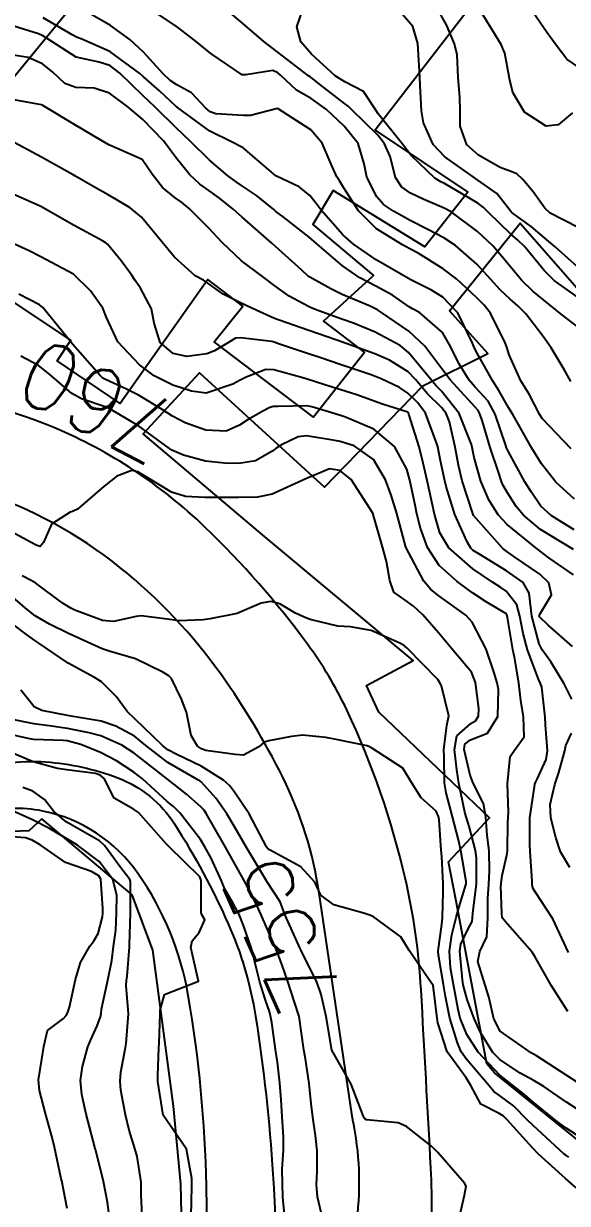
# Model space of a CAD drawing. Header units: metres. Extents: x 318500 to 325275, y 7408834 to 7428799.
# Drawn here: x 320252.1 to 320284.4, y 7410842.1 to 7410912.3 of the extents above; entities that cross this region are included whole.
import ezdxf
from ezdxf.enums import TextEntityAlignment as Align

# ---------------------------------------------------------------- set-up
doc = ezdxf.new("R2010")
doc.units = ezdxf.units.M
doc.header["$MEASUREMENT"] = 0
for name, color, linetype in [('Cotas', 45, 'Continuous'), ('Curvas de Nivel 1m', 11, 'Continuous'), ('Curvas de Nivel 5m', 15, 'Continuous'), ('Edificações', 30, 'Continuous'), ('Vias Primárias', 230, 'Continuous')]:
    doc.layers.add(name, color=color, linetype=linetype)
doc.styles.add('Style-STANDARD', font='STANDARD.shx')

msp = doc.modelspace()

# ---------------------------------------------------------------- linework, layer by layer
at = {"layer": 'Curvas de Nivel 1m', "flags": 128}
for points, elevation in [([(320284.87, 7410884.017), (320283.744, 7410885.041), (320282.896, 7410886.123), (320282.332, 7410887.059), (320281.533, 7410888.469), (320281.192, 7410889.076), (320281.095, 7410889.232), (320280.944, 7410889.494), (320280.369, 7410890.504), (320279.986, 7410891.095), (320278.986, 7410892.864), (320278.87, 7410893.111), (320278.786, 7410893.319), (320277.928, 7410895.121), (320277.029, 7410896.064), (320276.36, 7410896.467), (320275.04, 7410897.128), (320275.02, 7410897.141), (320274.98, 7410897.161), (320273.056, 7410898.275), (320271.704, 7410899.204), (320271.078, 7410899.767), (320269.794, 7410901.23), (320269.492, 7410901.622), (320269.109, 7410902.115), (320268.487, 7410902.623), (320267.12, 7410903.253), (320267.093, 7410903.27), (320265.145, 7410904.948), (320264.458, 7410905.307), (320263.159, 7410905.94), (320261.237, 7410907.349), (320261.207, 7410907.376), (320261.18, 7410907.397), (320260.159, 7410908.335), (320259.198, 7410909.203), (320258.998, 7410909.382), (320257.219, 7410910.691), (320255.551, 7410911.425), (320255.232, 7410911.538), (320255.003, 7410911.664), (320253.248, 7410912.693)], 768), ([(320284.672, 7410887.032), (320282.937, 7410888.833), (320282.802, 7410889.052), (320282.161, 7410890.271), (320281.675, 7410891.069), (320280.983, 7410892.629), (320280.835, 7410893.082), (320280.742, 7410893.335), (320279.869, 7410895.097), (320279.494, 7410895.572), (320279.029, 7410896.033), (320277.859, 7410897.122), (320277.049, 7410897.739), (320275.55, 7410898.665), (320275.067, 7410898.935), (320274.627, 7410899.167), (320273.084, 7410900.129), (320272.003, 7410901.201), (320271.114, 7410902.583), (320270.879, 7410902.975), (320270.727, 7410903.216), (320270.374, 7410903.978), (320269.852, 7410905.233), (320269.162, 7410906.009), (320267.231, 7410907.269), (320267.193, 7410907.282), (320267.105, 7410907.271), (320265.588, 7410906.879), (320265.174, 7410906.872), (320263.521, 7410906.97), (320263.176, 7410907.082), (320262.906, 7410907.324), (320262.077, 7410908.225), (320261.193, 7410908.7), (320260.796, 7410908.956), (320260.392, 7410909.362), (320259.219, 7410910.638), (320258.405, 7410911.388), (320257.242, 7410912.232), (320255.393, 7410913.293)], 769), ([(320285.009, 7410894.324), (320284.071, 7410895.039), (320283.028, 7410895.892), (320282.386, 7410896.412), (320281.712, 7410897.07), (320281.052, 7410897.867), (320280.017, 7410899.096), (320279.083, 7410899.969), (320277.52, 7410901.126), (320277.102, 7410901.358), (320275.851, 7410901.892), (320275.111, 7410902.253), (320274.574, 7410902.627), (320274.206, 7410903.174), (320273.895, 7410904.423), (320273.565, 7410905.184), (320273.158, 7410905.693), (320271.609, 7410907.214), (320271.389, 7410907.424), (320271.184, 7410907.582), (320269.696, 7410908.734), (320269.199, 7410909.127), (320269.134, 7410909.176), (320269.04, 7410909.242), (320267.22, 7410910.619), (320266.372, 7410911.283), (320265.244, 7410912.243), (320263.977, 7410913.313)], 771), ([(320285.03, 7410896.08), (320283.662, 7410897.044), (320283.049, 7410897.648), (320281.882, 7410899.068), (320281.474, 7410899.472), (320281.081, 7410899.808), (320279.736, 7410901.1), (320279.418, 7410901.42), (320279.105, 7410901.657), (320277.803, 7410902.433), (320277.117, 7410902.823), (320276.913, 7410902.928), (320276.555, 7410903.138), (320275.14, 7410904.487), (320274.62, 7410905.168), (320273.177, 7410906.974), (320273.036, 7410907.192), (320272.297, 7410908.31), (320271.197, 7410908.878), (320270.627, 7410909.226), (320269.219, 7410910.528), (320268.567, 7410911.25), (320268.34, 7410912.157), (320268.721, 7410913.248)], 772), ([(320285.052, 7410897.847), (320283.703, 7410899.044), (320283.078, 7410899.595), (320282.281, 7410900.256), (320281.158, 7410901.079), (320281.125, 7410901.104), (320281.101, 7410901.143), (320280.237, 7410902.219), (320279.119, 7410903.019), (320278.964, 7410903.112), (320277.139, 7410904.408), (320276.455, 7410905.14), (320275.877, 7410906.442), (320275.756, 7410907.154), (320275.683, 7410908.667), (320275.659, 7410909.155), (320275.568, 7410910.813), (320275.53, 7410911.157), (320275.245, 7410912.163), (320274.38, 7410913.173)], 773), ([(320285.088, 7410900.206), (320283.413, 7410901.047), (320283.105, 7410901.359), (320282.394, 7410902.336), (320281.781, 7410903.07), (320281.441, 7410903.392), (320281.127, 7410903.523), (320280.437, 7410903.783), (320279.141, 7410904.503), (320278.462, 7410905.117), (320278.051, 7410906.243), (320278.049, 7410907.127), (320278.031, 7410907.97), (320277.936, 7410909.129), (320277.875, 7410910.475), (320277.714, 7410911.133), (320277.247, 7410912.277), (320276.747, 7410913.145)], 774), ([(320285.216, 7410909.677), (320284.404, 7410910.224), (320283.781, 7410911.052), (320283.241, 7410911.787), (320282.355, 7410913.069)], 776), ([(320284.848, 7410882.205), (320283.482, 7410883.044), (320282.866, 7410883.613), (320282.276, 7410884.461), (320281.914, 7410885.064), (320280.907, 7410886.883), (320280.826, 7410887.081), (320280.78, 7410887.214), (320280.135, 7410889.092), (320279.718, 7410889.869), (320278.956, 7410890.69), (320278.586, 7410891.114), (320277.981, 7410892.114), (320277.488, 7410893.125), (320277.002, 7410893.96), (320275.642, 7410895.151), (320275.22, 7410895.355), (320275.023, 7410895.471), (320274.022, 7410896.167), (320273.035, 7410896.705), (320272.094, 7410897.199), (320271.051, 7410897.918), (320269.536, 7410899.233), (320269.076, 7410899.632), (320267.52, 7410900.837), (320267.098, 7410901.155), (320266.964, 7410901.271), (320265.941, 7410902.114), (320265.114, 7410902.666), (320264.733, 7410902.921), (320264.217, 7410903.309), (320263.134, 7410904.222), (320261.987, 7410905.337), (320261.162, 7410906.144), (320259.902, 7410907.369), (320259.532, 7410907.723), (320259.187, 7410908.049), (320257.809, 7410909.394), (320257.207, 7410909.844), (320256.568, 7410910.051), (320255.214, 7410910.348), (320253.472, 7410911.456), (320253.232, 7410911.619), (320252.959, 7410911.737), (320251.242, 7410912.263)], 767), ([(320284.801, 7410881.03), (320282.848, 7410882.228), (320281.826, 7410883.066), (320281.391, 7410883.598), (320280.873, 7410884.411), (320280.624, 7410884.83), (320280.513, 7410885.086), (320280.334, 7410885.643), (320279.845, 7410887.096), (320279.379, 7410888.657), (320279.236, 7410889.106), (320279.133, 7410889.298), (320278.944, 7410889.512), (320277.458, 7410891.125), (320276.97, 7410891.778), (320275.954, 7410893.146), (320275.003, 7410894.025), (320273.313, 7410895.186), (320273.134, 7410895.301), (320273.022, 7410895.366), (320272.705, 7410895.512), (320271.03, 7410896.223), (320270.354, 7410896.541), (320269.113, 7410897.239), (320269.041, 7410897.292), (320268.629, 7410897.664), (320267.067, 7410899.074), (320266.844, 7410899.272), (320265.093, 7410900.824), (320264.555, 7410901.298), (320263.74, 7410901.947), (320263.111, 7410902.399), (320262.575, 7410902.788), (320261.966, 7410903.337), (320261.135, 7410904.375), (320260.394, 7410905.361), (320259.169, 7410906.633), (320258.28, 7410907.389), (320257.188, 7410908.209), (320256.27, 7410908.493), (320255.191, 7410908.536), (320254.529, 7410908.776), (320253.822, 7410909.451), (320253.207, 7410909.955), (320252.35, 7410910.331), (320251.215, 7410910.504)], 766), ([(320284.753, 7410875.254), (320283.298, 7410876.519), (320282.779, 7410877.014), (320282.77, 7410877.05), (320282.781, 7410877.129), (320283.497, 7410878.339), (320283.329, 7410879.045), (320282.808, 7410879.569), (320281.317, 7410880.579), (320280.827, 7410880.902), (320280.603, 7410881.083), (320278.859, 7410883.053), (320278.827, 7410883.11), (320278.806, 7410883.165), (320278.187, 7410885.117), (320277.964, 7410886.05), (320277.753, 7410887.122), (320277.428, 7410888.63), (320277.231, 7410889.127), (320276.943, 7410889.479), (320276.105, 7410890.296), (320275.397, 7410891.153), (320274.967, 7410891.601), (320273.855, 7410892.298), (320272.982, 7410892.685), (320271.562, 7410893.204), (320270.993, 7410893.399), (320270.711, 7410893.498), (320269.003, 7410894.097), (320267.737, 7410894.531), (320267.013, 7410894.791), (320265.91, 7410895.281), (320265.024, 7410895.701), (320263.959, 7410896.236), (320263.036, 7410896.887), (320262.775, 7410897.062), (320262.297, 7410897.331), (320261.056, 7410898.442), (320260.311, 7410899.358), (320259.092, 7410900.817), (320258.417, 7410901.38), (320257.588, 7410901.879), (320257.107, 7410902.148), (320256.305, 7410902.605), (320255.119, 7410903.282), (320255.022, 7410903.335), (320254.848, 7410903.434), (320253.134, 7410904.39), (320251.211, 7410905.418)], 764), ([(320284.711, 7410872.116), (320284.245, 7410873.035), (320283.447, 7410874.335), (320282.941, 7410875.048), (320282.755, 7410875.414), (320282.333, 7410877.057), (320282.163, 7410878.429), (320281.816, 7410879.065), (320280.81, 7410879.758), (320279.165, 7410880.765), (320278.828, 7410880.972), (320278.684, 7410881.111), (320278.468, 7410881.481), (320277.747, 7410883.121), (320277.229, 7410884.774), (320277.145, 7410885.127), (320276.898, 7410886.315), (320276.725, 7410887.133), (320276.66, 7410887.387), (320275.99, 7410889.144), (320275.549, 7410889.754), (320274.952, 7410890.345), (320274.457, 7410890.669), (320273.35, 7410891.184), (320272.963, 7410891.357), (320272.703, 7410891.454), (320270.972, 7410892.023), (320269.773, 7410892.433), (320268.982, 7410892.702), (320267.306, 7410893.265), (320266.992, 7410893.376), (320266.853, 7410893.41), (320264.995, 7410893.629), (320264.679, 7410893.611), (320264.169, 7410893.302), (320263.435, 7410892.862), (320262.981, 7410892.687), (320261.802, 7410892.513), (320260.98, 7410892.699), (320260.209, 7410893.358), (320259.857, 7410894.512), (320259.682, 7410895.363), (320259.032, 7410896.591), (320258.716, 7410897.054), (320258.497, 7410897.378), (320257.88, 7410898.215), (320257.067, 7410899.205), (320256.963, 7410899.296), (320256.783, 7410899.404), (320255.083, 7410900.323), (320253.1, 7410901.46), (320251.109, 7410902.341)], 763), ([(320284.51, 7410857.03), (320283.574, 7410859.04), (320282.555, 7410860.593), (320282.374, 7410860.869), (320282.345, 7410861.053), (320282.343, 7410861.274), (320282.228, 7410863.055), (320282.2, 7410863.452), (320282.201, 7410865.056), (320282.488, 7410866.902), (320282.51, 7410867.052), (320282.534, 7410867.159), (320282.644, 7410867.349), (320283.182, 7410868.525), (320283.263, 7410869.044), (320283.14, 7410870.598), (320283.114, 7410871.046), (320282.926, 7410872.84), (320282.848, 7410873.049), (320282.724, 7410873.316), (320282.071, 7410875.06), (320281.802, 7410876.027), (320281.606, 7410877.068), (320281.441, 7410877.725), (320280.795, 7410878.554), (320280.487, 7410878.775), (320279.98, 7410879.092), (320278.811, 7410879.871), (320277.38, 7410881.124), (320276.843, 7410882.018), (320276.523, 7410883.135), (320276.228, 7410884.494), (320276.093, 7410885.142), (320275.865, 7410886.176), (320275.617, 7410887.149), (320275.011, 7410889.087), (320274.98, 7410889.159), (320274.964, 7410889.183), (320274.94, 7410889.199), (320273.446, 7410889.683), (320272.947, 7410889.867), (320271.917, 7410890.233), (320270.953, 7410890.545), (320270.442, 7410890.705), (320268.959, 7410891.164), (320268.901, 7410891.183), (320268.697, 7410891.244), (320266.967, 7410891.734), (320266.501, 7410891.74), (320265.32, 7410891.286), (320265.077, 7410891.171), (320264.958, 7410891.107), (320264.526, 7410890.867), (320262.95, 7410890.33), (320262.066, 7410890.449), (320260.955, 7410890.816), (320259.854, 7410891.361), (320258.97, 7410892.017), (320257.682, 7410893.39), (320257.012, 7410894.835), (320256.794, 7410895.403), (320256.054, 7410896.439), (320255.04, 7410897.43), (320253.055, 7410898.476), (320252.407, 7410898.806), (320251.069, 7410899.424)], 762), ([(320284.465, 7410853.515), (320283.488, 7410855.04), (320282.506, 7410856.802), (320282.339, 7410857.053), (320280.885, 7410858.725), (320280.576, 7410859.079), (320280.562, 7410859.101), (320280.543, 7410859.371), (320280.483, 7410861.005), (320280.489, 7410861.081), (320280.491, 7410861.151), (320280.568, 7410861.624), (320280.839, 7410862.823), (320280.867, 7410863.076), (320280.902, 7410864.789), (320280.915, 7410865.076), (320280.927, 7410865.38), (320280.873, 7410867.077), (320281.038, 7410868.701), (320281.294, 7410869.071), (320281.862, 7410869.883), (320281.82, 7410871.063), (320281.677, 7410872.033), (320281.559, 7410873.067), (320281.303, 7410874.51), (320281.186, 7410875.073), (320280.875, 7410876.982), (320280.861, 7410877.079), (320280.845, 7410877.144), (320280.781, 7410877.217), (320279.601, 7410877.91), (320278.793, 7410878.452), (320277.882, 7410879.119), (320276.814, 7410880.084), (320276.107, 7410881.141), (320275.703, 7410882.291), (320275.487, 7410883.151), (320275.371, 7410883.659), (320275.065, 7410885.157), (320274.89, 7410885.817), (320274.151, 7410887.171), (320272.925, 7410888.201), (320271.228, 7410888.915), (320270.937, 7410888.999), (320270.218, 7410889.221), (320269.241, 7410889.533), (320268.943, 7410889.576), (320267.22, 7410889.543), (320266.943, 7410889.54), (320266.728, 7410889.487), (320266.325, 7410889.276), (320265.447, 7410888.771), (320264.927, 7410888.424), (320264.138, 7410888.085), (320262.922, 7410888.129), (320261.696, 7410888.571), (320260.934, 7410888.972), (320260.315, 7410889.356), (320258.948, 7410890.191), (320258.165, 7410890.595), (320256.957, 7410891.149), (320256.795, 7410891.239), (320256.605, 7410891.405), (320254.987, 7410893.263), (320254.845, 7410893.431), (320254.146, 7410894.296), (320253.228, 7410895.448), (320253.022, 7410895.6), (320251.785, 7410896.226)], 761), ([(320285.053, 7410847.686), (320284.391, 7410848.125), (320283.034, 7410849.044), (320282.406, 7410849.422), (320281.623, 7410849.85), (320280.424, 7410850.651), (320280.007, 7410851.086), (320279.268, 7410852.278), (320278.89, 7410853.104), (320278.771, 7410853.414), (320278.471, 7410854.231), (320278.244, 7410855.112), (320278.198, 7410855.399), (320278.047, 7410857.115), (320278.1, 7410857.53), (320278.53, 7410858.447), (320278.771, 7410858.872), (320278.796, 7410859.106), (320278.812, 7410859.375), (320279.028, 7410861.103), (320279.035, 7410862.651), (320278.976, 7410863.104), (320278.611, 7410864.479), (320278.419, 7410865.112), (320278.338, 7410865.398), (320277.977, 7410867.117), (320277.868, 7410867.901), (320277.722, 7410869.119), (320277.86, 7410869.941), (320278.693, 7410870.668), (320278.978, 7410870.824), (320279.149, 7410871.103), (320279.165, 7410871.563), (320278.965, 7410873.106), (320278.729, 7410873.722), (320277.558, 7410875.122), (320276.764, 7410876.058), (320275.832, 7410877.144), (320275.291, 7410877.658), (320274.788, 7410878.005), (320274.119, 7410878.496), (320273.866, 7410879.174), (320273.672, 7410880.323), (320273.442, 7410881.181), (320272.86, 7410883.19), (320271.564, 7410885.203), (320270.888, 7410885.728), (320270.282, 7410885.827), (320268.88, 7410885.24), (320266.87, 7410884.315), (320266.005, 7410884.143), (320264.868, 7410884.131), (320263.689, 7410884.129), (320262.868, 7410884.126), (320261.713, 7410884.182), (320260.871, 7410884.452), (320259.379, 7410885.365), (320258.884, 7410885.658), (320258.525, 7410885.735), (320257.627, 7410885.389), (320256.874, 7410884.797), (320255.278, 7410883.424), (320254.996, 7410883.29), (320254.857, 7410883.249), (320253.744, 7410882.544), (320253.272, 7410881.446), (320253.057, 7410881.217), (320252.827, 7410881.28), (320252.52, 7410881.455), (320250.843, 7410882.367)], 759), ([(320285.602, 7410845.771), (320284.373, 7410846.574), (320283.744, 7410847.036), (320282.391, 7410848.133), (320281.898, 7410848.56), (320281.251, 7410849.067), (320280.41, 7410849.735), (320279.122, 7410851.1), (320278.446, 7410852.159), (320278.067, 7410853.114), (320277.938, 7410853.642), (320277.661, 7410855.118), (320277.493, 7410856.122), (320277.425, 7410857.121), (320277.558, 7410858.086), (320277.829, 7410859.117), (320277.97, 7410859.691), (320278.412, 7410861.111), (320278.42, 7410861.253), (320278.094, 7410863.115), (320277.966, 7410863.75), (320277.607, 7410865.12), (320277.219, 7410866.539), (320277.131, 7410867.125), (320277.108, 7410868.681), (320277.095, 7410869.126), (320277.263, 7410870.553), (320277.375, 7410871.123), (320276.939, 7410872.906), (320276.837, 7410873.129), (320276.722, 7410873.28), (320274.896, 7410875.158), (320274.752, 7410875.29), (320274.465, 7410875.454), (320272.765, 7410876.204), (320271.54, 7410876.43), (320270.769, 7410876.461), (320269.139, 7410876.87), (320268.776, 7410876.994), (320268.219, 7410877.248), (320267.317, 7410877.794), (320266.787, 7410877.938), (320266.22, 7410877.842), (320264.961, 7410877.288), (320264.834, 7410877.235), (320264.779, 7410877.217), (320263.185, 7410876.903), (320262.773, 7410876.831), (320261.329, 7410876.784), (320260.773, 7410876.856), (320259.072, 7410877.071), (320258.775, 7410877.04), (320257.42, 7410876.741), (320256.771, 7410876.798), (320255.118, 7410877.425), (320254.896, 7410877.543), (320254.782, 7410877.603), (320254.369, 7410877.849), (320252.796, 7410879.019), (320252.532, 7410879.189), (320251.986, 7410879.462)], 758), ([(320284.53, 7410844.844), (320284.349, 7410844.955), (320284.253, 7410845.031), (320282.375, 7410846.741), (320282.07, 7410847.055), (320281.232, 7410847.911), (320280.394, 7410848.518), (320280.068, 7410848.757), (320279.789, 7410849.089), (320278.424, 7410850.691), (320278.119, 7410851.113), (320277.893, 7410851.661), (320277.448, 7410853.12), (320277.185, 7410854.41), (320277.072, 7410855.124), (320276.767, 7410856.866), (320276.757, 7410857.128), (320276.967, 7410858.692), (320277.014, 7410859.125), (320277.046, 7410860.634), (320277.05, 7410861.125), (320276.962, 7410862.748), (320276.928, 7410863.127), (320276.808, 7410864.937), (320276.774, 7410865.128), (320276.623, 7410865.456), (320275.728, 7410866.24), (320275.157, 7410867.152), (320274.653, 7410868.008), (320272.848, 7410869.187), (320272.671, 7410869.272), (320272.528, 7410869.335), (320270.678, 7410869.722), (320270.071, 7410869.827), (320268.681, 7410869.98), (320268.03, 7410869.899), (320266.676, 7410869.637), (320266.392, 7410869.556), (320266.07, 7410869.276), (320265.157, 7410868.79), (320264.663, 7410868.828), (320262.929, 7410869.053), (320262.668, 7410869.163), (320262.434, 7410869.324), (320262.049, 7410869.96), (320261.768, 7410871.334), (320261.48, 7410872.111), (320260.885, 7410873.348), (320260.722, 7410873.51), (320260.359, 7410873.72), (320258.737, 7410874.512), (320257.172, 7410874.966), (320256.746, 7410875.111), (320256.09, 7410875.41), (320254.759, 7410876.026), (320253.625, 7410876.584), (320252.774, 7410877.075), (320252.286, 7410877.457), (320251.47, 7410878.153)], 757), ([(320284.955, 7410843.02), (320284.328, 7410843.568), (320282.7, 7410845.046), (320282.355, 7410845.408), (320280.847, 7410847.073), (320280.615, 7410847.309), (320280.384, 7410847.438), (320279.292, 7410848), (320278.703, 7410849.105), (320278.407, 7410849.573), (320277.279, 7410851.122), (320276.737, 7410852.846), (320276.697, 7410853.128), (320276.478, 7410854.906), (320276.443, 7410855.094), (320276.418, 7410855.131), (320276.211, 7410855.407), (320275.027, 7410857.152), (320274.522, 7410857.968), (320272.881, 7410859.185), (320272.63, 7410859.277), (320272.541, 7410859.301), (320272.386, 7410859.347), (320270.547, 7410859.879), (320269.769, 7410860.439), (320269.414, 7410861.227), (320268.573, 7410862.127), (320266.72, 7410863.136), (320266.59, 7410863.241), (320266.566, 7410863.27), (320266.541, 7410863.32), (320265.501, 7410865.281), (320264.633, 7410866.575), (320264.323, 7410866.981), (320263.98, 7410867.3), (320262.652, 7410868.121), (320261.191, 7410868.813), (320260.666, 7410869.093), (320260.348, 7410869.353), (320258.694, 7410870.943), (320258.25, 7410871.377), (320257.591, 7410872.269), (320256.717, 7410873.14), (320256.564, 7410873.248), (320256.289, 7410873.406), (320254.732, 7410874.262), (320252.984, 7410875.448), (320252.753, 7410875.619), (320252.254, 7410875.962), (320250.774, 7410877.074)], 756), ([(320269.861, 7410841.217), (320269.57, 7410842.479), (320269.518, 7410843.222), (320269.553, 7410844.001), (320269.547, 7410845.222), (320269.45, 7410846.138), (320269.284, 7410847.226), (320269.191, 7410848.031), (320269.074, 7410849.23), (320268.832, 7410850.826), (320268.764, 7410851.235), (320268.481, 7410853.218), (320268.475, 7410853.24), (320268.46, 7410853.285), (320267.98, 7410854.753), (320267.816, 7410855.25), (320267.466, 7410856.285), (320267.08, 7410857.261), (320266.529, 7410858.545), (320266.215, 7410859.273), (320265.937, 7410859.885), (320265.23, 7410861.283), (320264.577, 7410862.451), (320264.091, 7410863.297), (320263.405, 7410864.511), (320262.949, 7410865.315), (320262.814, 7410865.509), (320262.624, 7410865.715), (320261.764, 7410866.466), (320260.64, 7410867.35), (320258.663, 7410868.9), (320257.916, 7410869.381), (320256.678, 7410869.932), (320255.97, 7410870.121), (320254.684, 7410870.373), (320253.59, 7410870.537), (320252.688, 7410870.65), (320251.211, 7410870.954)], 754), ([(320267.628, 7410841.25), (320267.514, 7410842.454), (320267.48, 7410843.253), (320267.474, 7410844.112), (320267.543, 7410845.252), (320267.551, 7410846.064), (320267.473, 7410847.254), (320267.401, 7410848.265), (320267.32, 7410849.256), (320267.181, 7410850.496), (320267.074, 7410851.26), (320266.852, 7410852.866), (320266.78, 7410853.265), (320266.712, 7410853.516), (320266.469, 7410854.195), (320266.131, 7410855.273), (320266.024, 7410855.737), (320265.641, 7410857.279), (320265.174, 7410858.64), (320264.906, 7410859.286), (320264.547, 7410859.954), (320264.061, 7410860.804), (320263.861, 7410861.3), (320263.25, 7410862.64), (320262.872, 7410863.316), (320262.596, 7410863.751), (320261.37, 7410865.339), (320260.995, 7410865.716), (320260.627, 7410866.033), (320259.161, 7410867.365), (320258.646, 7410867.771), (320257.599, 7410868.442), (320256.663, 7410868.948), (320255.476, 7410869.418), (320254.673, 7410869.633), (320254.442, 7410869.663), (320252.674, 7410869.724), (320252.357, 7410869.772), (320250.68, 7410870.148)], 753), ([(320284.576, 7410862.094), (320284.032, 7410863.036), (320283.758, 7410863.883), (320283.454, 7410865.042), (320283.423, 7410865.837), (320283.691, 7410867.039), (320283.933, 7410867.755), (320284.282, 7410869.034), (320284.356, 7410869.352), (320284.686, 7410870.094)], 763), ([(320262.051, 7410841.324), (320262.096, 7410843.102), (320262.091, 7410843.323), (320262.081, 7410843.566), (320261.777, 7410845.329), (320260.38, 7410847.35), (320260.068, 7410849.353), (320260.057, 7410849.702), (320260.132, 7410851.353), (320260.147, 7410851.64), (320260.199, 7410853.353), (320260.213, 7410853.602), (320260.472, 7410854.535), (320262.48, 7410855.32), (320262.035, 7410857.327), (320262.107, 7410857.736), (320262.524, 7410858.223), (320262.871, 7410858.979), (320262.668, 7410859.318), (320262.64, 7410859.417), (320262.64, 7410861.319), (320262.563, 7410861.529), (320260.718, 7410863.348), (320260.592, 7410863.48), (320258.913, 7410865.367), (320258.622, 7410865.557), (320257.465, 7410866.224), (320256.865, 7410867.397), (320256.643, 7410867.593), (320256.349, 7410867.699), (320254.647, 7410867.909), (320254.098, 7410867.986), (320252.654, 7410868.395), (320251.091, 7410869.046)], 752), ([(320259.134, 7410841.362), (320259.079, 7410842.596), (320259.067, 7410843.363), (320258.832, 7410844.876), (320258.697, 7410845.367), (320258.366, 7410846.457), (320258.137, 7410847.374), (320257.859, 7410848.843), (320257.821, 7410849.379), (320257.872, 7410849.914), (320258.141, 7410851.374), (320258.19, 7410851.617), (320258.312, 7410853.372), (320258.178, 7410855.075), (320258.202, 7410855.374), (320258.242, 7410855.615), (320258.383, 7410857.372), (320258.387, 7410857.497), (320258.438, 7410859.372), (320258.443, 7410861.256), (320258.399, 7410861.372), (320257.868, 7410862.083), (320256.901, 7410863.395), (320256.594, 7410863.68), (320255.998, 7410864.01), (320254.611, 7410864.814), (320253.877, 7410865.437), (320253.33, 7410866.146), (320252.632, 7410866.633), (320252.033, 7410866.858)], 751), ([(320254.669, 7410841.789), (320254.346, 7410843.43), (320254.322, 7410843.559), (320253.926, 7410845.434), (320253.787, 7410846.007), (320253.388, 7410847.44), (320253.024, 7410848.814), (320252.964, 7410849.444), (320253.171, 7410850.69), (320253.284, 7410851.441), (320253.505, 7410852.379), (320254.455, 7410853.097), (320254.613, 7410853.272), (320254.688, 7410853.427), (320254.819, 7410853.78), (320255.169, 7410855.42), (320255.474, 7410856.437), (320256.023, 7410857.407), (320256.237, 7410857.681), (320256.522, 7410858.173), (320256.775, 7410859.158), (320256.796, 7410859.396), (320256.795, 7410859.649), (320256.675, 7410861.398), (320256.563, 7410861.593), (320256.127, 7410861.846), (320254.574, 7410862.388), (320253.059, 7410863.445), (320252.594, 7410863.728), (320252.193, 7410863.859), (320250.597, 7410863.971)], 749)]:
    msp.add_lwpolyline(points, dxfattribs=dict(at, elevation=elevation))
at = {"layer": 'Curvas de Nivel 5m', "flags": 128}
for points, elevation in [([(320284.646, 7410891.033), (320284.258, 7410891.75), (320283.482, 7410893.045), (320283, 7410893.72), (320281.958, 7410895.066), (320281.486, 7410895.535), (320281.029, 7410895.933), (320280.435, 7410896.49), (320279.891, 7410897.097), (320279.054, 7410898.014), (320277.78, 7410899.123), (320277.077, 7410899.59), (320276.144, 7410900.084), (320275.092, 7410900.629), (320274.091, 7410901.175), (320273.502, 7410901.582), (320273.108, 7410902.021), (320272.505, 7410903.196), (320272.337, 7410903.997), (320271.992, 7410905.207), (320271.165, 7410906.241), (320270.113, 7410907.231), (320269.186, 7410907.883), (320268.317, 7410908.379), (320267.361, 7410909.268), (320267.202, 7410909.414), (320266.92, 7410909.558), (320265.312, 7410909.298), (320265.2, 7410909.288), (320265.093, 7410909.301), (320263.219, 7410910.57), (320262.269, 7410911.334), (320261.242, 7410912.139), (320259.37, 7410913.378)], 770), ([(320284.745, 7410907.037), (320283.898, 7410906.32), (320283.168, 7410906.232), (320281.885, 7410907.073), (320281.197, 7410908.234), (320281.028, 7410908.903), (320280.994, 7410909.083), (320280.708, 7410910.574), (320280.503, 7410911.091), (320279.26, 7410913.11)], 775), ([(320284.807, 7410879.512), (320283.331, 7410880.536), (320282.828, 7410880.92), (320282.654, 7410881.053), (320280.852, 7410882.517), (320280.321, 7410883.088), (320279.757, 7410883.985), (320279.284, 7410885.104), (320278.901, 7410886.507), (320278.775, 7410887.111), (320278.739, 7410887.286), (320277.998, 7410889.119), (320276.953, 7410890.458), (320276.619, 7410890.798), (320276.334, 7410891.139), (320274.984, 7410892.753), (320274.491, 7410893.167), (320273.002, 7410893.962), (320271.714, 7410894.499), (320271.013, 7410894.742), (320269.649, 7410895.231), (320269.199, 7410895.414), (320269.023, 7410895.497), (320267.892, 7410896.12), (320267.035, 7410896.732), (320266.291, 7410897.277), (320265.054, 7410898.225), (320263.896, 7410899.308), (320263.083, 7410900.177), (320261.935, 7410901.337), (320261.472, 7410901.713), (320261.106, 7410901.969), (320260.336, 7410902.582), (320259.725, 7410903.371), (320259.133, 7410904.259), (320257.604, 7410904.934), (320257.146, 7410905.131), (320256.673, 7410905.407), (320255.163, 7410906.305), (320253.221, 7410907.459), (320253.196, 7410907.475), (320253.18, 7410907.483), (320253.141, 7410907.5), (320251.184, 7410907.873)], 765), ([(320285.485, 7410849.014), (320284.41, 7410849.711), (320282.593, 7410850.883), (320282.429, 7410850.979), (320282.294, 7410851.052), (320280.449, 7410852.343), (320280.062, 7410853.086), (320279.767, 7410854.384), (320279.556, 7410855.094), (320279.115, 7410856.487), (320279.237, 7410857.099), (320279.646, 7410857.97), (320279.708, 7410859.092), (320279.697, 7410860.238), (320279.758, 7410861.092), (320279.797, 7410861.866), (320279.775, 7410863.092), (320279.674, 7410864.024), (320279.581, 7410865.096), (320279.441, 7410865.91), (320278.841, 7410867.107), (320278.647, 7410867.598), (320278.297, 7410869.114), (320278.343, 7410869.445), (320278.679, 7410869.69), (320279.688, 7410870.092), (320280.299, 7410871.086), (320280.331, 7410872.701), (320280.253, 7410873.087), (320280.071, 7410873.749), (320279.613, 7410875.097), (320278.774, 7410876.71), (320278.397, 7410877.114), (320276.791, 7410878.279), (320276.312, 7410878.654), (320275.902, 7410879.143), (320274.83, 7410881.16), (320274.286, 7410883.169), (320273.961, 7410884.264), (320273.619, 7410885.179), (320272.898, 7410886.397), (320271.746, 7410887.202), (320270.914, 7410887.452), (320270.606, 7410887.523), (320268.918, 7410887.795), (320268.426, 7410887.739), (320267.426, 7410887.262), (320267.112, 7410887.062), (320266.904, 7410886.9), (320265.869, 7410886.307), (320264.893, 7410886.155), (320264.034, 7410886.161), (320262.894, 7410886.287), (320261.601, 7410886.638), (320260.904, 7410886.949), (320260.329, 7410887.356), (320258.925, 7410888.401), (320257.219, 7410889.396), (320257.031, 7410889.489), (320256.941, 7410889.521), (320255.516, 7410889.992), (320254.949, 7410890.327), (320253.64, 7410891.443), (320252.968, 7410891.98), (320251.909, 7410892.533)], 760), ([(320278.046, 7410841.369), (320278.315, 7410842.589), (320278.42, 7410843.109), (320278.323, 7410843.299), (320276.729, 7410845.126), (320276.355, 7410845.49), (320274.864, 7410846.661), (320274.376, 7410846.88), (320272.491, 7410847.076), (320272.379, 7410847.125), (320272.336, 7410847.19), (320272.311, 7410847.26), (320271.576, 7410849.198), (320270.43, 7410851.21), (320270.077, 7410853.216), (320269.793, 7410854.54), (320269.549, 7410855.224), (320268.601, 7410857.146), (320268.548, 7410857.239), (320268.511, 7410857.306), (320267.648, 7410859.253), (320267.344, 7410860.054), (320266.56, 7410861.252), (320266.546, 7410861.27), (320266.53, 7410861.301), (320265.341, 7410863.282), (320264.609, 7410864.548), (320264.174, 7410865.297), (320263.534, 7410866.211), (320262.639, 7410867.185), (320262.567, 7410867.249), (320262.448, 7410867.323), (320260.655, 7410868.346), (320259.356, 7410869.363), (320258.678, 7410869.906), (320257.562, 7410870.512), (320256.691, 7410870.803), (320255.03, 7410871.09), (320254.696, 7410871.141), (320253.166, 7410871.445), (320252.702, 7410871.655), (320251.904, 7410872.654)], 755), ([(320257.174, 7410841.387), (320257.079, 7410842.16), (320256.828, 7410843.392), (320256.349, 7410845.325), (320256.327, 7410845.4), (320256.32, 7410845.431), (320255.809, 7410847.409), (320255.549, 7410848.57), (320255.463, 7410849.414), (320255.583, 7410850.242), (320255.905, 7410851.408), (320256.052, 7410851.789), (320256.449, 7410852.664), (320256.659, 7410853.195), (320256.688, 7410853.397), (320256.717, 7410853.651), (320257.094, 7410855.391), (320257.321, 7410856.565), (320257.437, 7410857.386), (320257.557, 7410858.352), (320257.616, 7410859.384), (320257.617, 7410860.45), (320257.383, 7410861.388), (320256.576, 7410862.443), (320255.28, 7410863.42), (320254.596, 7410863.846), (320253.625, 7410864.42), (320252.612, 7410864.933), (320251.408, 7410865.468)], 750)]:
    msp.add_lwpolyline(points, dxfattribs=dict(at, elevation=elevation))
at = {"layer": 'Edificações'}
for points in [[(320287.026, 7410924.177), (320273.003, 7410906), (320278.507, 7410902.297), (320275.948, 7410899.049), (320270.509, 7410902.404), (320269.283, 7410900.38), (320272.909, 7410897.345), (320269.92, 7410894.618), (320272.373, 7410892.754), (320269.333, 7410888.915), (320263.414, 7410893.388), (320265.12, 7410895.519), (320263.041, 7410897.116), (320257.815, 7410889.714), (320254.083, 7410892.27), (320254.882, 7410893.495), (320244.369, 7410900.49), (320254.868, 7410913.287)], [(320288.449, 7410843.123), (320280.104, 7410849.87), (320279.637, 7410850.396), (320277.821, 7410860.091), (320277.367, 7410862.434), (320279.808, 7410865.042), (320273.223, 7410871.335), (320272.485, 7410872.937), (320275.266, 7410874.411), (320266.294, 7410881.902), (320259.201, 7410887.917), (320262.55, 7410891.545), (320269.986, 7410884.742), (320275.837, 7410890.769), (320279.697, 7410892.696), (320277.426, 7410895.248), (320281.627, 7410900.464), (320286.287, 7410895.147)], [(320261.817, 7410826.838), (320261.437, 7410843.237), (320260.99, 7410847.889), (320259.759, 7410857.174), (320258.529, 7410860.467), (320253.156, 7410864.997), (320252.381, 7410864.282), (320248.771, 7410864.142), (320247.018, 7410862.917), (320234.276, 7410854.343), (320235.958, 7410851.927), (320231.541, 7410848.916), (320229.543, 7410851.507), (320219.087, 7410848.667), (320213.163, 7410847.056), (320208.562, 7410845.542)]]:
    msp.add_lwpolyline(points, dxfattribs=at)
at = {"layer": 'Vias Primárias'}
for points in [[(320296.241, 7410800.295), (320284.067, 7410785.032), (320277.588, 7410776.679, -0.108915), (320276.191, 7410775.516, -0.1713), (320274.095, 7410775.225, -0.095512), (320270.719, 7410776.621, -0.296005), (320269.496, 7410779.412), (320271.592, 7410797), (320275.324, 7410825.835), (320276.258, 7410838.442, 0.031945), (320276.317, 7410844.198, 0.000606), (320275.733, 7410854.809, 0.042592), (320274.785, 7410861.472, 0.05386), (320271.314, 7410871.472, 0.048393), (320268.972, 7410875.394, 0.042006), (320262.873, 7410882.36, 0.092841), (320253.882, 7410888.285, 0.0608), (320247.148, 7410890.192, 0.068176), (320237.252, 7410890.375, 0.012987), (320228.661, 7410889.132, -0.048663), (320222.151, 7410888.659, -0.037929), (320212.401, 7410889.644, 0.012451), (320206.193, 7410890.592, -0.005721)], [(320271.963, 7410841.504, 0.080098), (320271.602, 7410847.418), (320269.663, 7410860.569, 0.078895), (320267.499, 7410867.471, 0.039391), (320263.846, 7410873.564, 0.068942), (320257.807, 7410879.963, 0.089713), (320249.515, 7410884.469, 0.055369), (320246.309, 7410885.146, 0.035399), (320236.22, 7410885.416, 0.01769), (320227.745, 7410884.741, -0.053176), (320212.375, 7410884.61, -0.002007), (320199.479, 7410885.927, -0.013317)], [(320210.394, 7410850.403), (320222.065, 7410852.749, 0.059716), (320229.181, 7410855.09), (320234.766, 7410858.598), (320242.986, 7410864.691, -0.074715), (320248.752, 7410867.757, -0.103295), (320253.399, 7410868.382, -0.072679), (320257.678, 7410867.437, -0.161292), (320261.055, 7410864.693, -0.037761), (320264.256, 7410858.739, -0.065453), (320265.878, 7410853.243, -0.023356), (320266.915, 7410843.826, -0.029648), (320266.963, 7410830.701, 0.021908)], [(320280.847, 7410745.565, -0.047059), (320273.144, 7410752.363, -0.094524), (320269.311, 7410758.406, -0.019287), (320266.744, 7410765.705, -0.015363), (320265.438, 7410770.446, -0.074008), (320264.808, 7410777.395, -0.033613), (320266.16, 7410788.2, 0.053271), (320266.793, 7410795.599, 0.050211), (320266.567, 7410797.443, -0.013986), (320265.667, 7410802.031, -0.007152), (320264.18, 7410811.764, -0.014969), (320263.275, 7410820.158, -0.02302), (320263.005, 7410828.768, 0.008901), (320262.96, 7410843.145, 0.0372), (320261.879, 7410854.454, 0.110065), (320258.903, 7410861.715, 0.192453), (320253.223, 7410865.456, 0.125761), (320249.485, 7410865.276, 0.052639), (320246.952, 7410864.195), (320238.521, 7410857.836), (320231.668, 7410853.286), (320228.065, 7410851.756), (320215.36, 7410848.425), (320200.079, 7410845.274)]]:
    msp.add_lwpolyline(points, format="xyb", dxfattribs=at)

# ---------------------------------------------------------------- texts
at = {"layer": 'Cotas', "style": 'Style-STANDARD'}
for s, rotation, p in [('760', 152.74765, (320256.427, 7410889.842, 760)), ('755', 114.10797, (320267.408, 7410858.067, 755))]:
    msp.add_text(s, height=4, rotation=rotation, dxfattribs=at).set_placement(p, align=Align.MIDDLE_CENTER)

doc.saveas('drawing.dxf')
